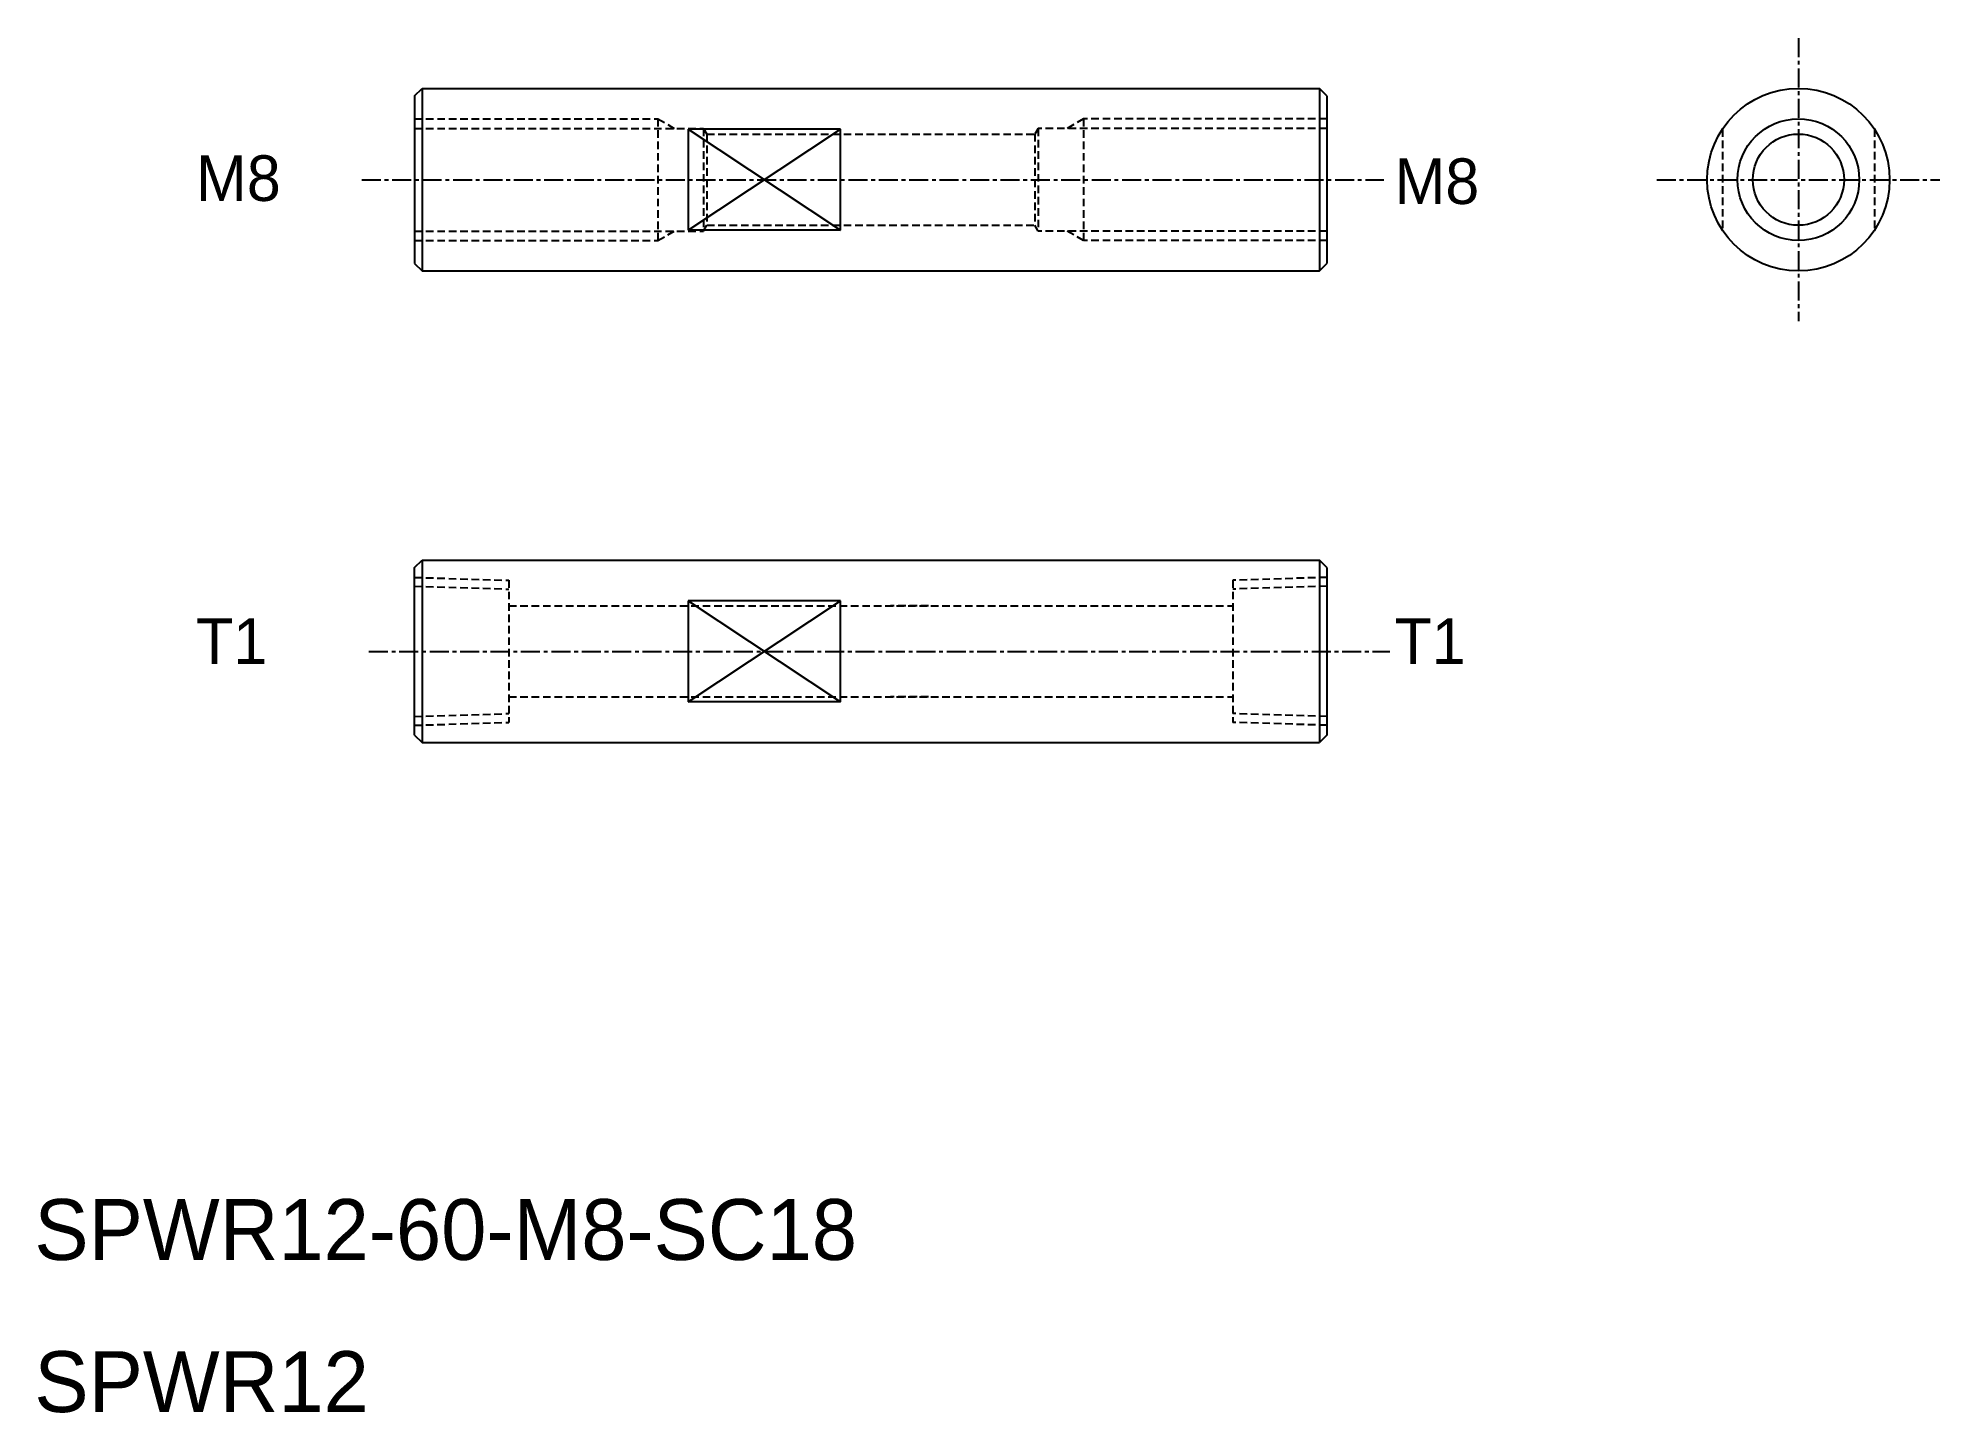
# Model space of a CAD drawing. Extents: x 10 to 135, y 10 to 100.
import ezdxf

# ---------------------------------------------------------------- set-up
doc = ezdxf.new("R2010")
doc.units = 0
doc.linetypes.add('CENTER', pattern=[2, 1.25, -0.25, 0.25, -0.25])
doc.linetypes.add('DASHED', pattern=[0.75, 0.5, -0.25])
doc.layers.get('0').update_dxf_attribs({"linetype": 'CONTINUOUS'})
doc.layers.add('CENTER', color=1, linetype='CENTER')

msp = doc.modelspace()

# ---------------------------------------------------------------- linework, layer by layer
at = {"color": 7, "linetype": 'CONTINUOUS'}
for p, q in [((35, 96.5), (35.5, 97)), ((35, 96.5), (35, 85.5)), ((35.5, 97), (94.5, 97)), ((35.5, 97), (35.5, 85)), ((45.25, 97), (45.25, 97)), ((55, 97), (55, 97)), ((94.5, 97), (94.5, 85)), ((95, 96.5), (94.5, 97)), ((95, 96.5), (95, 85.5)), ((35, 95), (35, 87)), ((63, 94.32), (53, 94.32)), ((53, 94.32), (53, 87.68)), ((63, 87.68), (63, 94.32)), ((95, 95), (95, 87)), ((95, 95), (95, 87)), ((63, 87.68), (53, 87.68)), ((35, 85.5), (35.5, 85)), ((94.5, 85), (95, 85.5)), ((35.5, 85), (94.5, 85)), ((35, 65.5), (35.5, 66)), ((35, 54.5), (35, 65.5)), ((35.5, 66), (94.5, 66)), ((35.5, 66), (35.5, 54)), ((94.5, 66), (94.5, 54)), ((95, 65.5), (94.5, 66)), ((95, 65.5), (95, 54.5)), ((63, 63.32), (53, 63.32)), ((53, 63.32), (53, 56.68)), ((63, 56.68), (63, 63.32)), ((63, 56.68), (53, 56.68)), ((35, 54.5), (35.5, 54)), ((35.5, 54), (94.5, 54)), ((95, 54.5), (94.5, 54))]:
    msp.add_line(p, q, dxfattribs=at)
at = {"color": 3, "linetype": 'DASHED'}
for p, q in [((35, 95), (51, 95)), ((35, 94.37), (54, 94.37)), ((51, 95), (51, 87)), ((51, 95), (52.08, 94.37)), ((54, 94.37), (54, 87.62)), ((54, 94.37), (54.22, 94)), ((54.22, 94), (75.78, 94)), ((54.22, 94), (54.22, 88)), ((76, 94.37), (75.78, 94)), ((75.78, 94), (75.78, 88)), ((95, 94.37), (76, 94.37)), ((76, 94.37), (76, 87.62)), ((79, 95), (77.92, 94.37)), ((95, 95), (79, 95)), ((79, 95), (79, 87)), ((121, 94.32), (121, 87.68)), ((131, 94.32), (131, 87.68)), ((35, 87.62), (54, 87.62)), ((51, 87), (52.08, 87.62)), ((54, 87.62), (54.22, 88)), ((54.22, 88), (75.78, 88)), ((76, 87.62), (75.78, 88)), ((95, 87.62), (76, 87.62)), ((79, 87), (77.92, 87.62)), ((35, 87), (51, 87)), ((95, 87), (79, 87)), ((35, 64.86), (41.2, 64.67)), ((35, 64.28), (41.2, 64.09)), ((41.2, 64.67), (41.2, 55.33)), ((95, 64.86), (88.8, 64.67)), ((88.8, 64.67), (88.8, 55.33)), ((95, 64.28), (88.8, 64.09)), ((41.2, 63), (88.8, 63)), ((68.8, 63), (66.3, 63)), ((41.2, 57), (88.8, 57)), ((68.8, 57), (66.3, 57)), ((35, 55.72), (41.2, 55.91)), ((35, 55.14), (41.2, 55.33)), ((95, 55.72), (88.8, 55.91)), ((95, 55.14), (88.8, 55.33))]:
    msp.add_line(p, q, dxfattribs=at)
at = {"color": 3, "linetype": 'CONTINUOUS'}
for p, q in [((53, 87.68), (63, 94.32)), ((53, 94.32), (63, 87.68)), ((53, 56.68), (63, 63.32)), ((53, 63.32), (63, 56.68))]:
    msp.add_line(p, q, dxfattribs=at)
at = {"color": 7, "linetype": 'CONTINUOUS'}
for radius in [6, 3]:
    msp.add_circle((126, 91), radius, dxfattribs=at)
at = {"color": 3}
msp.add_circle((126, 91), 4, dxfattribs=at)
at = {"layer": 'CENTER', "color": 1, "linetype": 'CENTER'}
for p, q in [((126, 100.31), (126, 81.69)), ((31.53, 91), (98.74, 91)), ((116.69, 91), (135.31, 91)), ((32, 60), (99.14, 60))]:
    msp.add_line(p, q, dxfattribs=at)

# ---------------------------------------------------------------- texts
at = {"color": 7, "linetype": 'CONTINUOUS'}
for s, height, p in [('M8', 3, (20.63, 89.6)), ('M8', 3, (99.44, 89.4)), ('T1', 3, (20.63, 59.17)), ('T1', 3, (99.44, 59.17)), ('SPWR12-60-M8-SC18', 4, (10, 20)), ('SPWR12', 4, (10, 10))]:
    msp.add_text(s, height=height, dxfattribs=at).set_placement(p)

doc.saveas('drawing.dxf')
